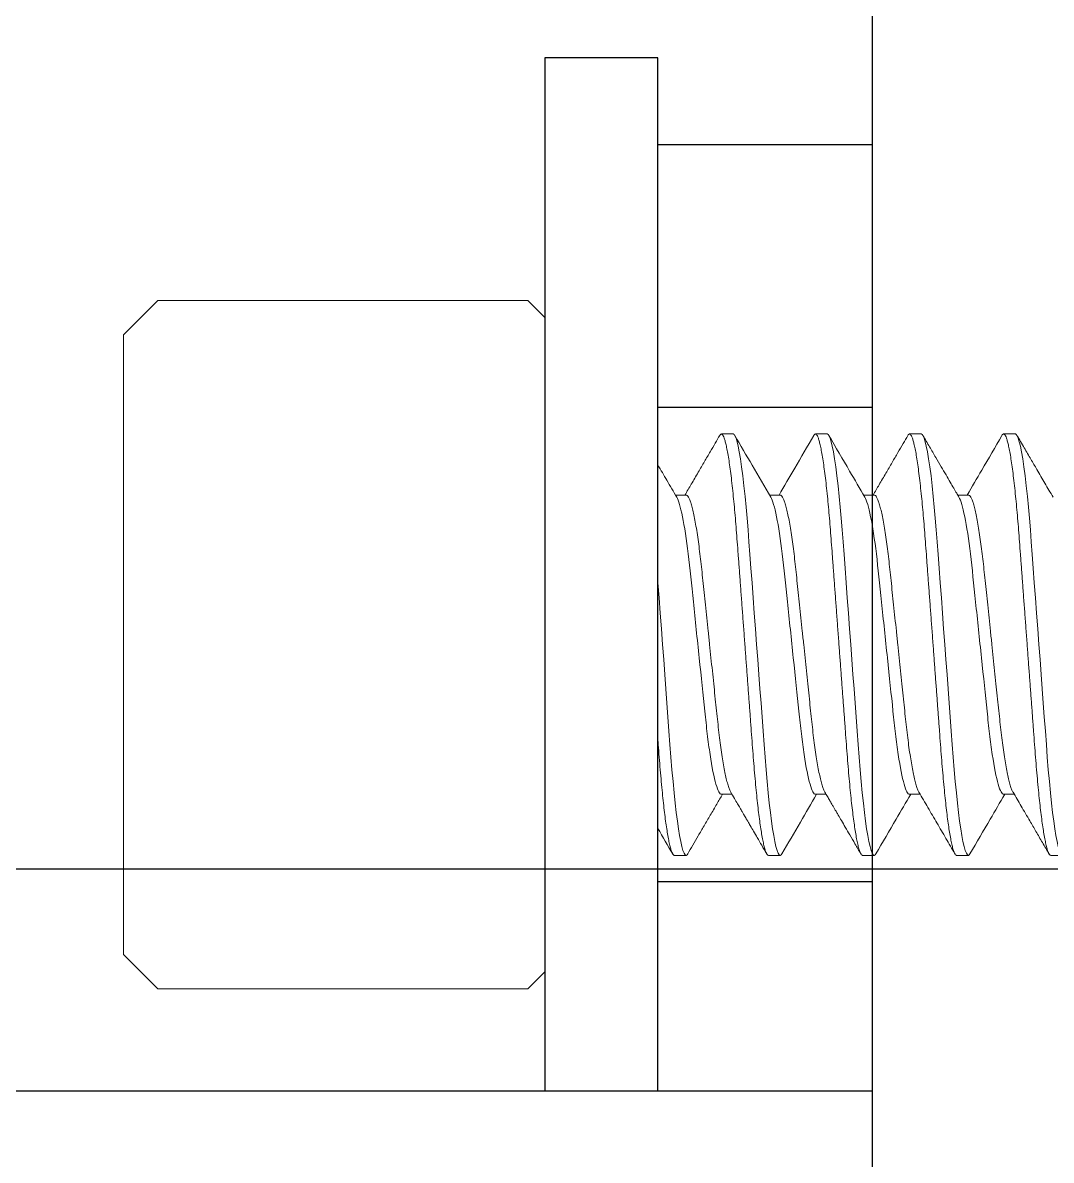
# Model space of a CAD drawing. Header units: inches. Extents: x -1 to 66.5, y -11.9 to 25.2.
# Drawn here: x 33.6299 to 33.9032, y -4.3973 to -4.095 of the extents above; entities that cross this region are included whole.
import ezdxf

# ---------------------------------------------------------------- set-up
doc = ezdxf.new("R2010")
doc.units = ezdxf.units.IN
doc.header["$MEASUREMENT"] = 0
doc.linetypes.add('SLD-Solid', pattern=[0])
for name, color, linetype in [('45-1523-1', 80, 'Continuous'), ('Fastener', 134, 'Continuous'), ('Solenoid', 6, 'Continuous')]:
    doc.layers.add(name, color=color, linetype=linetype)

msp = doc.modelspace()

# ---------------------------------------------------------------- linework, layer by layer
at = {"layer": '45-1523-1'}
msp.add_line((41.15069, -4.31997), (33.40069, -4.31997), dxfattribs=at)
at = {"layer": 'Fastener'}
for p, q in [((33.79869, -4.10427), (33.76869, -4.10427)), ((33.76869, -4.10427), (33.76869, -4.3789)), ((33.79869, -4.3789), (33.79869, -4.10427))]:
    msp.add_line(p, q, dxfattribs=at)
at = {"layer": 'Fastener', "linetype": 'SLD-Solid', "lineweight": 15}
for p, q in [((33.66584, -4.16877), (33.65669, -4.17792)), ((33.76412, -4.16877), (33.66584, -4.16877)), ((33.76869, -4.17335), (33.76412, -4.16877)), ((33.76869, -4.17335), (33.76869, -4.26027)), ((33.65669, -4.26027), (33.65669, -4.17792)), ((33.81869, -4.20427), (33.81557, -4.20427)), ((33.84369, -4.20427), (33.84057, -4.20427)), ((33.86869, -4.20427), (33.86557, -4.20427)), ((33.89369, -4.20427), (33.89057, -4.20427)), ((33.80619, -4.22051), (33.80337, -4.22051)), ((33.83119, -4.22051), (33.82837, -4.22051)), ((33.85619, -4.22051), (33.85337, -4.22051)), ((33.88119, -4.22051), (33.87837, -4.22051)), ((33.65669, -4.34262), (33.65669, -4.26027)), ((33.76869, -4.26027), (33.76869, -4.3472)), ((33.81557, -4.30004), (33.81839, -4.30004)), ((33.84057, -4.30004), (33.84339, -4.30004)), ((33.86557, -4.30004), (33.86839, -4.30004)), ((33.89057, -4.30004), (33.89339, -4.30004)), ((33.80307, -4.31627), (33.80619, -4.31627)), ((33.82807, -4.31627), (33.83119, -4.31627)), ((33.85307, -4.31627), (33.85619, -4.31627)), ((33.87807, -4.31627), (33.88119, -4.31627)), ((33.90307, -4.31627), (33.90619, -4.31627)), ((33.65669, -4.34262), (33.66584, -4.35177)), ((33.76412, -4.35177), (33.76869, -4.3472)), ((33.66584, -4.35177), (33.76412, -4.35177))]:
    msp.add_line(p, q, dxfattribs=at)
at = {"layer": 'Fastener', "linetype": 'SLD-Solid', "lineweight": 15, "flags": 128}
for points in [[(33.83163, -4.31586), (33.83144, -4.31615), (33.83119, -4.31627), (33.83093, -4.31614), (33.83066, -4.31571), (33.83037, -4.31498), (33.83008, -4.31395), (33.82977, -4.31262), (33.82947, -4.31099), (33.82917, -4.30919), (33.82888, -4.30714), (33.82858, -4.30486), (33.8283, -4.30237), (33.82801, -4.29969), (33.82772, -4.29667), (33.82744, -4.2935), (33.82717, -4.2902), (33.82692, -4.2868), (33.82665, -4.28323), (33.82637, -4.27948), (33.8261, -4.27581), (33.82582, -4.27203), (33.82553, -4.26816), (33.82524, -4.26423), (33.82494, -4.26027), (33.82463, -4.25608), (33.82432, -4.25192), (33.82402, -4.24783), (33.82372, -4.24384), (33.82343, -4.23998), (33.82316, -4.23628), (33.82291, -4.23296), (33.82267, -4.22978), (33.82241, -4.22668), (33.82215, -4.2237), (33.82187, -4.22086), (33.82157, -4.21802), (33.82127, -4.2154), (33.82095, -4.21302), (33.82064, -4.2109), (33.82033, -4.20906), (33.82002, -4.20752), (33.81974, -4.20633), (33.81946, -4.20542), (33.81919, -4.20478), (33.81894, -4.2044), (33.81869, -4.20427), (33.81869, -4.20427)], [(33.85663, -4.31586), (33.85644, -4.31615), (33.85619, -4.31627), (33.85593, -4.31614), (33.85566, -4.31571), (33.85537, -4.31498), (33.85508, -4.31395), (33.85477, -4.31262), (33.85447, -4.31099), (33.85417, -4.30919), (33.85388, -4.30714), (33.85358, -4.30486), (33.8533, -4.30237), (33.85301, -4.29969), (33.85272, -4.29667), (33.85244, -4.2935), (33.85217, -4.2902), (33.85192, -4.2868), (33.85165, -4.28323), (33.85137, -4.27948), (33.8511, -4.27581), (33.85082, -4.27203), (33.85053, -4.26816), (33.85024, -4.26423), (33.84994, -4.26027), (33.84963, -4.25608), (33.84932, -4.25192), (33.84902, -4.24783), (33.84872, -4.24384), (33.84843, -4.23998), (33.84816, -4.23628), (33.84791, -4.23296), (33.84767, -4.22978), (33.84741, -4.22668), (33.84715, -4.2237), (33.84687, -4.22086), (33.84657, -4.21802), (33.84627, -4.2154), (33.84595, -4.21302), (33.84564, -4.2109), (33.84533, -4.20906), (33.84502, -4.20752), (33.84474, -4.20633), (33.84446, -4.20542), (33.84419, -4.20478), (33.84394, -4.2044), (33.84369, -4.20427), (33.84369, -4.20427)], [(33.88163, -4.31586), (33.88144, -4.31615), (33.88119, -4.31627), (33.88093, -4.31614), (33.88066, -4.31571), (33.88037, -4.31498), (33.88008, -4.31395), (33.87977, -4.31262), (33.87947, -4.31099), (33.87917, -4.30919), (33.87888, -4.30714), (33.87858, -4.30486), (33.8783, -4.30237), (33.87801, -4.29969), (33.87772, -4.29667), (33.87744, -4.2935), (33.87717, -4.2902), (33.87692, -4.2868), (33.87665, -4.28323), (33.87637, -4.27948), (33.8761, -4.27581), (33.87582, -4.27203), (33.87553, -4.26816), (33.87524, -4.26423), (33.87494, -4.26027), (33.87463, -4.25608), (33.87432, -4.25192), (33.87402, -4.24783), (33.87372, -4.24384), (33.87343, -4.23998), (33.87316, -4.23628), (33.87291, -4.23296), (33.87267, -4.22978), (33.87241, -4.22668), (33.87215, -4.2237), (33.87187, -4.22086), (33.87157, -4.21802), (33.87127, -4.2154), (33.87095, -4.21302), (33.87064, -4.2109), (33.87033, -4.20906), (33.87002, -4.20752), (33.86974, -4.20633), (33.86946, -4.20542), (33.86919, -4.20478), (33.86894, -4.2044), (33.86869, -4.20427), (33.86869, -4.20427)], [(33.90663, -4.31587), (33.90644, -4.31615), (33.90619, -4.31627), (33.90593, -4.31614), (33.90566, -4.31571), (33.90537, -4.31498), (33.90508, -4.31395), (33.90477, -4.31262), (33.90447, -4.31099), (33.90417, -4.30919), (33.90388, -4.30714), (33.90358, -4.30486), (33.9033, -4.30237), (33.90301, -4.29969), (33.90272, -4.29667), (33.90244, -4.2935), (33.90217, -4.2902), (33.90192, -4.2868), (33.90165, -4.28323), (33.90137, -4.27948), (33.9011, -4.27581), (33.90082, -4.27203), (33.90053, -4.26816), (33.90024, -4.26423), (33.89994, -4.26027), (33.89963, -4.25608), (33.89932, -4.25192), (33.89902, -4.24783), (33.89872, -4.24384), (33.89843, -4.23998), (33.89816, -4.23628), (33.89791, -4.23296), (33.89767, -4.22978), (33.89741, -4.22668), (33.89715, -4.2237), (33.89687, -4.22086), (33.89657, -4.21802), (33.89627, -4.2154), (33.89595, -4.21302), (33.89564, -4.2109), (33.89533, -4.20906), (33.89502, -4.20752), (33.89474, -4.20633), (33.89446, -4.20542), (33.89419, -4.20478), (33.89394, -4.2044), (33.89369, -4.20427), (33.89369, -4.20427)], [(33.80663, -4.31586), (33.80644, -4.31615), (33.80619, -4.31627), (33.80593, -4.31614), (33.80566, -4.31571), (33.80537, -4.31498), (33.80508, -4.31395), (33.80477, -4.31262), (33.80447, -4.31099), (33.80417, -4.30919), (33.80388, -4.30714), (33.80358, -4.30486), (33.8033, -4.30237), (33.80301, -4.29969), (33.80272, -4.29667), (33.80244, -4.2935), (33.80217, -4.2902), (33.80192, -4.2868), (33.80165, -4.28323), (33.80137, -4.27948), (33.8011, -4.27581), (33.80082, -4.27203), (33.80053, -4.26816), (33.80024, -4.26423), (33.79994, -4.26027), (33.79963, -4.25608), (33.79932, -4.25192), (33.79902, -4.24783), (33.79872, -4.24384), (33.79869, -4.24347)]]:
    msp.add_lwpolyline(points, dxfattribs=at)
at = {"layer": 'Fastener', "linetype": 'SLD-Solid', "lineweight": 15}
for points, knots in [([(33.81513, -4.20466), (33.81474, -4.20534), (33.8139, -4.20678), (33.81255, -4.20909), (33.81104, -4.21168), (33.80936, -4.21456), (33.80763, -4.21754), (33.80645, -4.21955), (33.80589, -4.22051)], [0, 0, 0, 0, 0.127459, 0.273038, 0.43669, 0.618357, 0.817973, 1, 1, 1, 1]), ([(33.82807, -4.31627), (33.82798, -4.31625), (33.82781, -4.31619), (33.82753, -4.31575), (33.82725, -4.31503), (33.82695, -4.314), (33.82665, -4.31267), (33.82635, -4.31107), (33.82605, -4.30923), (33.82575, -4.30718), (33.82546, -4.3049), (33.82517, -4.30241), (33.82488, -4.29968), (33.8246, -4.29672), (33.82432, -4.29354), (33.82405, -4.29024), (33.82379, -4.28681), (33.82353, -4.28323), (33.82325, -4.27955), (33.82297, -4.27581), (33.82269, -4.27203), (33.8224, -4.26816), (33.82211, -4.26423), (33.82181, -4.2602), (33.82151, -4.25608), (33.8212, -4.25192), (33.82089, -4.24783), (33.82059, -4.24384), (33.82031, -4.23998), (33.82004, -4.23635), (33.81978, -4.23294), (33.81954, -4.22974), (33.81929, -4.22664), (33.81902, -4.22366), (33.81874, -4.22076), (33.81845, -4.21798), (33.81814, -4.21536), (33.81783, -4.21298), (33.81752, -4.21086), (33.81721, -4.20902), (33.8169, -4.2075), (33.81661, -4.20629), (33.81634, -4.20538), (33.81607, -4.20474), (33.81581, -4.20436), (33.81556, -4.20424), (33.81534, -4.20433), (33.81519, -4.20459), (33.81513, -4.2047)], [0, 0, 0, 0, 0.021662, 0.043686, 0.066022, 0.088616, 0.11141, 0.134342, 0.156034, 0.177737, 0.199398, 0.220961, 0.242374, 0.264864, 0.287073, 0.308947, 0.330516, 0.352339, 0.374503, 0.395667, 0.417042, 0.438577, 0.460221, 0.48192, 0.504932, 0.527878, 0.550696, 0.573322, 0.595699, 0.61777, 0.638257, 0.658614, 0.679288, 0.700253, 0.721466, 0.744181, 0.767062, 0.790044, 0.813064, 0.836056, 0.858955, 0.880405, 0.901664, 0.922686, 0.943424, 0.963839, 0.985501, 1, 1, 1, 1]), ([(33.8287, -4.22108), (33.82705, -4.21825), (33.82386, -4.21279), (33.82067, -4.20731), (33.81913, -4.20466)], [0, 0, 0, 0, 0.515851, 1, 1, 1, 1]), ([(33.84013, -4.20466), (33.83844, -4.20757), (33.83536, -4.21286), (33.83228, -4.21814), (33.83089, -4.22051)], [0, 0, 0, 0, 0.549896, 1, 1, 1, 1]), ([(33.85307, -4.31627), (33.85298, -4.31625), (33.85281, -4.31619), (33.85253, -4.31575), (33.85225, -4.31503), (33.85195, -4.314), (33.85165, -4.31267), (33.85135, -4.31107), (33.85105, -4.30923), (33.85075, -4.30718), (33.85046, -4.3049), (33.85017, -4.30241), (33.84988, -4.29968), (33.8496, -4.29672), (33.84932, -4.29354), (33.84905, -4.29024), (33.84879, -4.28681), (33.84853, -4.28323), (33.84825, -4.27955), (33.84797, -4.27581), (33.84769, -4.27203), (33.8474, -4.26816), (33.84711, -4.26423), (33.84681, -4.2602), (33.84651, -4.25608), (33.8462, -4.25192), (33.84589, -4.24783), (33.84559, -4.24384), (33.84531, -4.23998), (33.84504, -4.23635), (33.84478, -4.23294), (33.84454, -4.22974), (33.84429, -4.22664), (33.84402, -4.22366), (33.84374, -4.22076), (33.84345, -4.21798), (33.84314, -4.21536), (33.84283, -4.21298), (33.84252, -4.21086), (33.84221, -4.20902), (33.8419, -4.2075), (33.84161, -4.20629), (33.84134, -4.20538), (33.84107, -4.20474), (33.84081, -4.20436), (33.84056, -4.20424), (33.84034, -4.20433), (33.84019, -4.20459), (33.84013, -4.20469)], [0, 0, 0, 0, 0.021664, 0.043689, 0.066026, 0.088621, 0.111416, 0.13435, 0.156042, 0.177747, 0.199408, 0.220972, 0.242386, 0.264878, 0.287088, 0.308963, 0.330533, 0.352357, 0.374522, 0.395687, 0.417063, 0.4386, 0.460245, 0.481945, 0.504958, 0.527906, 0.550725, 0.573352, 0.59573, 0.617802, 0.63829, 0.658649, 0.679323, 0.700289, 0.721503, 0.74422, 0.767102, 0.790086, 0.813107, 0.8361, 0.859, 0.880451, 0.901711, 0.922734, 0.943473, 0.963889, 0.985553, 1, 1, 1, 1]), ([(33.8537, -4.22108), (33.85235, -4.21877), (33.84915, -4.2133), (33.84597, -4.20783), (33.84413, -4.20466)], [0, 0, 0, 0, 0.422079, 1, 1, 1, 1]), ([(33.86513, -4.20466), (33.86471, -4.20538), (33.86383, -4.2069), (33.86243, -4.2093), (33.8609, -4.21192), (33.85924, -4.21477), (33.85755, -4.21766), (33.85642, -4.2196), (33.85589, -4.22051)], [0, 0, 0, 0, 0.1366309, 0.2877085, 0.4531892, 0.6330276, 0.827174, 1, 1, 1, 1]), ([(33.87807, -4.31627), (33.87798, -4.31625), (33.87781, -4.31619), (33.87753, -4.31575), (33.87725, -4.31503), (33.87695, -4.314), (33.87665, -4.31267), (33.87635, -4.31107), (33.87605, -4.30923), (33.87575, -4.30718), (33.87546, -4.3049), (33.87517, -4.30241), (33.87488, -4.29968), (33.8746, -4.29672), (33.87432, -4.29354), (33.87405, -4.29024), (33.87379, -4.28681), (33.87353, -4.28323), (33.87325, -4.27955), (33.87297, -4.27581), (33.87269, -4.27203), (33.8724, -4.26816), (33.87211, -4.26423), (33.87181, -4.2602), (33.87151, -4.25608), (33.8712, -4.25192), (33.87089, -4.24783), (33.87059, -4.24384), (33.87031, -4.23998), (33.87004, -4.23635), (33.86978, -4.23294), (33.86954, -4.22974), (33.86929, -4.22664), (33.86902, -4.22366), (33.86874, -4.22076), (33.86845, -4.21798), (33.86814, -4.21536), (33.86783, -4.21298), (33.86752, -4.21086), (33.86721, -4.20902), (33.8669, -4.2075), (33.86661, -4.20629), (33.86634, -4.20538), (33.86607, -4.20474), (33.86581, -4.20436), (33.86556, -4.20424), (33.86534, -4.20433), (33.86519, -4.20459), (33.86513, -4.20469)], [0, 0, 0, 0, 0.021665, 0.043691, 0.06603, 0.088627, 0.111423, 0.134358, 0.156052, 0.177758, 0.199421, 0.220986, 0.242402, 0.264895, 0.287106, 0.308983, 0.330554, 0.35238, 0.374546, 0.395713, 0.41709, 0.438628, 0.460275, 0.481976, 0.504991, 0.52794, 0.55076, 0.573389, 0.595768, 0.617842, 0.638331, 0.658691, 0.679367, 0.700335, 0.72155, 0.744268, 0.767151, 0.790137, 0.813159, 0.836154, 0.859056, 0.880508, 0.901769, 0.922793, 0.943534, 0.963952, 0.985616, 1, 1, 1, 1]), ([(33.8787, -4.22108), (33.8785, -4.22073), (33.87804, -4.21994), (33.87726, -4.21861), (33.87631, -4.21699), (33.8752, -4.21508), (33.87392, -4.21289), (33.87247, -4.2104), (33.87086, -4.20763), (33.86972, -4.20568), (33.86913, -4.20466)], [0, 0, 0, 0, 0.06359, 0.144676, 0.24328, 0.359424, 0.493133, 0.644442, 0.813383, 1, 1, 1, 1]), ([(33.89013, -4.20466), (33.88834, -4.20774), (33.88526, -4.21303), (33.88218, -4.21831), (33.88089, -4.22051)], [0, 0, 0, 0, 0.582232, 1, 1, 1, 1]), ([(33.90307, -4.31627), (33.90298, -4.31625), (33.90281, -4.31619), (33.90253, -4.31575), (33.90225, -4.31503), (33.90195, -4.314), (33.90165, -4.31267), (33.90135, -4.31107), (33.90105, -4.30923), (33.90075, -4.30718), (33.90046, -4.3049), (33.90017, -4.30241), (33.89988, -4.29968), (33.8996, -4.29672), (33.89932, -4.29354), (33.89905, -4.29024), (33.89879, -4.28681), (33.89853, -4.28323), (33.89825, -4.27955), (33.89797, -4.27581), (33.89769, -4.27203), (33.8974, -4.26816), (33.89711, -4.26423), (33.89681, -4.2602), (33.89651, -4.25608), (33.8962, -4.25192), (33.89589, -4.24783), (33.89559, -4.24384), (33.89531, -4.23998), (33.89504, -4.23635), (33.89478, -4.23294), (33.89454, -4.22974), (33.89429, -4.22664), (33.89402, -4.22366), (33.89374, -4.22076), (33.89345, -4.21798), (33.89314, -4.21536), (33.89283, -4.21298), (33.89252, -4.21086), (33.89221, -4.20902), (33.8919, -4.2075), (33.89161, -4.20629), (33.89134, -4.20538), (33.89107, -4.20474), (33.89081, -4.20436), (33.89056, -4.20424), (33.89034, -4.20433), (33.89019, -4.20459), (33.89013, -4.20469)], [0, 0, 0, 0, 0.021663, 0.043688, 0.066026, 0.088621, 0.111416, 0.134349, 0.156042, 0.177746, 0.199408, 0.220972, 0.242386, 0.264877, 0.287087, 0.308963, 0.330532, 0.352356, 0.374521, 0.395687, 0.417062, 0.438599, 0.460244, 0.481944, 0.504957, 0.527905, 0.550723, 0.573351, 0.595728, 0.617801, 0.638289, 0.658647, 0.679322, 0.700288, 0.721502, 0.744218, 0.7671, 0.790084, 0.813105, 0.836098, 0.858998, 0.880449, 0.901709, 0.922732, 0.943471, 0.963887, 0.985551, 1, 1, 1, 1]), ([(33.9037, -4.22108), (33.90334, -4.22045), (33.90261, -4.21922), (33.90154, -4.21738), (33.90047, -4.21554), (33.89923, -4.21342), (33.89776, -4.2109), (33.896, -4.20788), (33.89477, -4.20577), (33.89413, -4.20466)], [0, 0, 0, 0, 0.113896, 0.226128, 0.336684, 0.448715, 0.613776, 0.797523, 1, 1, 1, 1]), ([(33.8037, -4.22107), (33.80283, -4.21958), (33.80115, -4.21672), (33.79949, -4.21386), (33.79869, -4.2125)], [0, 0, 0, 0, 0.2735344, 0.5226997, 0.5226997, 0.5226997, 0.5226997]), ([(33.81557, -4.30004), (33.81514, -4.30004), (33.81465, -4.29918), (33.81361, -4.29558), (33.81307, -4.29284), (33.81231, -4.28778), (33.81206, -4.28594), (33.8116, -4.28206), (33.81139, -4.28006), (33.81072, -4.27365), (33.81021, -4.26879), (33.80916, -4.25878), (33.80862, -4.25365), (33.80763, -4.2442), (33.80722, -4.24), (33.80629, -4.23231), (33.80576, -4.22887), (33.80471, -4.22365), (33.80418, -4.22189), (33.8037, -4.22107)], [0, 0, 0, 0, 0.125, 0.125, 0.25, 0.25, 0.3125, 0.3125, 0.375, 0.375, 0.5, 0.5, 0.625, 0.625, 0.75, 0.75, 0.875, 0.875, 1, 1, 1, 1]), ([(33.81806, -4.29947), (33.81805, -4.29947), (33.81794, -4.29931), (33.8177, -4.29873), (33.81734, -4.2977), (33.81697, -4.29634), (33.8166, -4.2947), (33.81623, -4.2928), (33.81587, -4.29066), (33.81551, -4.28829), (33.81516, -4.28572), (33.81483, -4.28298), (33.81452, -4.28011), (33.8142, -4.27709), (33.81387, -4.27393), (33.81353, -4.27064), (33.81317, -4.26725), (33.81281, -4.26378), (33.81244, -4.26025), (33.81207, -4.2567), (33.8117, -4.25317), (33.81134, -4.24973), (33.81099, -4.24641), (33.81066, -4.24326), (33.81035, -4.24028), (33.81004, -4.23747), (33.80971, -4.23478), (33.80937, -4.23223), (33.80901, -4.22984), (33.80864, -4.22767), (33.80827, -4.22575), (33.80789, -4.22411), (33.80752, -4.22278), (33.80717, -4.22175), (33.80683, -4.22103), (33.8065, -4.22059), (33.80629, -4.22054), (33.80619, -4.22051)], [0, 0, 0, 0, 0.0011037, 0.0306617, 0.060576, 0.0907305, 0.1204632, 0.1501923, 0.1797998, 0.2091707, 0.2387189, 0.2678013, 0.2963216, 0.3248703, 0.3539772, 0.3830139, 0.4123936, 0.4420065, 0.4717374, 0.5020078, 0.5321537, 0.5620535, 0.5915919, 0.620662, 0.6486647, 0.6767023, 0.7052794, 0.7343041, 0.7642111, 0.7943614, 0.8246333, 0.8549021, 0.8850435, 0.9144055, 0.9434181, 0.9719801, 1, 1, 1, 1]), ([(33.84057, -4.30004), (33.84014, -4.30004), (33.83965, -4.29918), (33.83861, -4.29558), (33.83807, -4.29284), (33.83731, -4.28778), (33.83706, -4.28594), (33.8366, -4.28206), (33.83639, -4.28006), (33.83572, -4.27365), (33.83521, -4.26879), (33.83416, -4.25878), (33.83362, -4.25365), (33.83263, -4.24421), (33.83222, -4.24), (33.83129, -4.23231), (33.83076, -4.22887), (33.82971, -4.22365), (33.82918, -4.22189), (33.8287, -4.22108)], [0, 0, 0, 0, 0.125, 0.125, 0.25, 0.25, 0.3125, 0.3125, 0.375, 0.375, 0.5, 0.5, 0.625, 0.625, 0.75, 0.75, 0.875, 0.875, 1, 1, 1, 1]), ([(33.84306, -4.29947), (33.84305, -4.29946), (33.84294, -4.29931), (33.8427, -4.29873), (33.84234, -4.2977), (33.84197, -4.29634), (33.8416, -4.2947), (33.84123, -4.2928), (33.84087, -4.29066), (33.84051, -4.28829), (33.84016, -4.28572), (33.83983, -4.28298), (33.83952, -4.28011), (33.8392, -4.27709), (33.83887, -4.27393), (33.83853, -4.27064), (33.83817, -4.26725), (33.83781, -4.26378), (33.83744, -4.26025), (33.83707, -4.2567), (33.8367, -4.25317), (33.83634, -4.24973), (33.83599, -4.24641), (33.83566, -4.24326), (33.83535, -4.24028), (33.83504, -4.23747), (33.83471, -4.23478), (33.83437, -4.23223), (33.83401, -4.22984), (33.83364, -4.22767), (33.83327, -4.22575), (33.83289, -4.22411), (33.83252, -4.22278), (33.83217, -4.22175), (33.83183, -4.22103), (33.8315, -4.22059), (33.83129, -4.22054), (33.83119, -4.22051)], [0, 0, 0, 0, 0.0010211, 0.0305816, 0.0604983, 0.0906554, 0.1203905, 0.1501221, 0.179732, 0.2091053, 0.238656, 0.2677408, 0.2962634, 0.3248145, 0.3539238, 0.3829629, 0.412345, 0.4419604, 0.4716938, 0.5019667, 0.532115, 0.5620173, 0.5915582, 0.6206306, 0.6486357, 0.6766756, 0.705255, 0.7342821, 0.7641916, 0.7943444, 0.8246187, 0.8548902, 0.885034, 0.9143984, 0.9434134, 0.9719777, 1, 1, 1, 1]), ([(33.86557, -4.30004), (33.86514, -4.30004), (33.86465, -4.29918), (33.86361, -4.29558), (33.86307, -4.29284), (33.86231, -4.28778), (33.86206, -4.28594), (33.8616, -4.28206), (33.86139, -4.28006), (33.86072, -4.27365), (33.86021, -4.26879), (33.85916, -4.25878), (33.85862, -4.25366), (33.85763, -4.24421), (33.85722, -4.24), (33.85629, -4.23231), (33.85576, -4.22887), (33.85471, -4.22365), (33.85418, -4.22189), (33.8537, -4.22108)], [0, 0, 0, 0, 0.125, 0.125, 0.25, 0.25, 0.3125, 0.3125, 0.375, 0.375, 0.5, 0.5, 0.625, 0.625, 0.75, 0.75, 0.875, 0.875, 1, 1, 1, 1]), ([(33.86806, -4.29947), (33.86805, -4.29946), (33.86794, -4.29931), (33.8677, -4.29873), (33.86734, -4.2977), (33.86697, -4.29634), (33.8666, -4.2947), (33.86623, -4.2928), (33.86587, -4.29066), (33.86551, -4.28829), (33.86516, -4.28572), (33.86483, -4.28298), (33.86452, -4.28011), (33.8642, -4.27709), (33.86387, -4.27393), (33.86353, -4.27064), (33.86317, -4.26725), (33.86281, -4.26378), (33.86244, -4.26025), (33.86207, -4.2567), (33.8617, -4.25317), (33.86134, -4.24973), (33.86099, -4.24641), (33.86066, -4.24326), (33.86035, -4.24028), (33.86004, -4.23747), (33.85971, -4.23478), (33.85937, -4.23223), (33.85901, -4.22984), (33.85864, -4.22767), (33.85827, -4.22575), (33.85789, -4.22411), (33.85752, -4.22278), (33.85717, -4.22175), (33.85683, -4.22103), (33.8565, -4.22059), (33.85629, -4.22054), (33.85619, -4.22051)], [0, 0, 0, 0, 0.001056, 0.030616, 0.060531, 0.090687, 0.120421, 0.150152, 0.179761, 0.209133, 0.238683, 0.267767, 0.296288, 0.324838, 0.353947, 0.382985, 0.412366, 0.44198, 0.471712, 0.501984, 0.532132, 0.562033, 0.591573, 0.620644, 0.648648, 0.676687, 0.705265, 0.734291, 0.7642, 0.794352, 0.824625, 0.854895, 0.885038, 0.914401, 0.943415, 0.971979, 1, 1, 1, 1]), ([(33.89057, -4.30004), (33.89014, -4.30004), (33.88965, -4.29918), (33.88861, -4.29558), (33.88807, -4.29284), (33.88731, -4.28778), (33.88706, -4.28594), (33.8866, -4.28206), (33.88639, -4.28007), (33.88572, -4.27365), (33.88521, -4.26879), (33.88416, -4.25878), (33.88362, -4.25366), (33.88263, -4.24421), (33.88222, -4.24), (33.88129, -4.23231), (33.88076, -4.22887), (33.87971, -4.22366), (33.87918, -4.22189), (33.8787, -4.22108)], [0, 0, 0, 0, 0.125, 0.125, 0.25, 0.25, 0.3125, 0.3125, 0.375, 0.375, 0.5, 0.5, 0.625, 0.625, 0.75, 0.75, 0.875, 0.875, 1, 1, 1, 1]), ([(33.89306, -4.29947), (33.89306, -4.29947), (33.89294, -4.29931), (33.8927, -4.29873), (33.89234, -4.2977), (33.89197, -4.29634), (33.8916, -4.2947), (33.89123, -4.2928), (33.89087, -4.29066), (33.89051, -4.28829), (33.89016, -4.28572), (33.88983, -4.28298), (33.88952, -4.28011), (33.8892, -4.27709), (33.88887, -4.27393), (33.88853, -4.27064), (33.88817, -4.26725), (33.88781, -4.26378), (33.88744, -4.26025), (33.88707, -4.2567), (33.8867, -4.25317), (33.88634, -4.24973), (33.88599, -4.24641), (33.88566, -4.24326), (33.88535, -4.24028), (33.88504, -4.23747), (33.88471, -4.23478), (33.88437, -4.23223), (33.88401, -4.22984), (33.88364, -4.22767), (33.88327, -4.22575), (33.88289, -4.22411), (33.88252, -4.22278), (33.88217, -4.22175), (33.88183, -4.22103), (33.8815, -4.22059), (33.88129, -4.22054), (33.88119, -4.22051)], [0, 0, 0, 0, 0.0013524, 0.0309032, 0.0608099, 0.090957, 0.1206823, 0.150404, 0.1800041, 0.2093676, 0.2389086, 0.2679837, 0.2964969, 0.3250385, 0.3541381, 0.3831676, 0.41254, 0.4421455, 0.471869, 0.5021319, 0.5322702, 0.5621626, 0.5916936, 0.6207565, 0.6487522, 0.6767829, 0.7053528, 0.7343703, 0.7642699, 0.7944126, 0.8246769, 0.8549383, 0.8850722, 0.9144268, 0.9434322, 0.971987, 1, 1, 1, 1]), ([(33.80307, -4.31627), (33.80298, -4.31625), (33.80281, -4.31619), (33.80253, -4.31575), (33.80225, -4.31503), (33.80195, -4.314), (33.80165, -4.31267), (33.80135, -4.31107), (33.80105, -4.30923), (33.80075, -4.30718), (33.80046, -4.3049), (33.80017, -4.30241), (33.79988, -4.29968), (33.7996, -4.29672), (33.79932, -4.29354), (33.79905, -4.29024), (33.79884, -4.28753), (33.79873, -4.28592), (33.79869, -4.28547)], [0, 0, 0, 0, 0.021662, 0.0436855, 0.0660212, 0.0886149, 0.1114084, 0.1343402, 0.1560315, 0.1777344, 0.1993942, 0.2209568, 0.2423695, 0.2648595, 0.2870678, 0.3089421, 0.33051, 0.3387077, 0.3387077, 0.3387077, 0.3387077]), ([(33.80663, -4.31589), (33.80708, -4.31512), (33.80801, -4.31352), (33.80945, -4.31104), (33.81099, -4.30839), (33.81264, -4.30557), (33.81428, -4.30277), (33.81537, -4.3009), (33.81587, -4.30004)], [0, 0, 0, 0, 0.145434, 0.301781, 0.469006, 0.647064, 0.835911, 1, 1, 1, 1]), ([(33.81806, -4.29948), (33.81838, -4.30003), (33.81898, -4.30105), (33.8198, -4.30245), (33.82048, -4.30362), (33.82102, -4.30455), (33.82143, -4.30524), (33.82176, -4.30581), (33.82213, -4.30644), (33.82263, -4.3073), (33.82331, -4.30847), (33.82416, -4.30993), (33.82517, -4.31166), (33.82634, -4.31368), (33.82718, -4.31512), (33.82763, -4.31588)], [0, 0, 0, 0, 0.10074, 0.186625, 0.257628, 0.313728, 0.356495, 0.384119, 0.41754, 0.471645, 0.542917, 0.63137, 0.737019, 0.859887, 1, 1, 1, 1]), ([(33.83163, -4.31589), (33.83327, -4.31307), (33.83635, -4.30778), (33.83943, -4.3025), (33.84087, -4.30004)], [0, 0, 0, 0, 0.533694, 1, 1, 1, 1]), ([(33.84306, -4.29947), (33.84329, -4.29987), (33.84373, -4.30062), (33.84434, -4.30167), (33.84488, -4.30259), (33.84534, -4.30337), (33.84575, -4.30407), (33.84617, -4.30479), (33.84674, -4.30578), (33.84753, -4.30713), (33.84855, -4.30888), (33.84975, -4.31094), (33.85113, -4.31331), (33.85211, -4.31499), (33.85263, -4.31589)], [0, 0, 0, 0, 0.0726126, 0.1368827, 0.1927979, 0.2403477, 0.2796129, 0.3211904, 0.3723655, 0.4601493, 0.5667815, 0.6922831, 0.8366798, 1, 1, 1, 1]), ([(33.85663, -4.31589), (33.85842, -4.31281), (33.8615, -4.30752), (33.86458, -4.30224), (33.86587, -4.30004)], [0, 0, 0, 0, 0.58233, 1, 1, 1, 1]), ([(33.86806, -4.29947), (33.86886, -4.30084), (33.87045, -4.30357), (33.87285, -4.30767), (33.87524, -4.31178), (33.87683, -4.31452), (33.87763, -4.31589)], [0, 0, 0, 0, 0.2495101, 0.4993295, 0.7494846, 1, 1, 1, 1]), ([(33.88163, -4.31589), (33.88342, -4.31281), (33.8865, -4.30752), (33.88958, -4.30224), (33.89087, -4.30004)], [0, 0, 0, 0, 0.582331, 1, 1, 1, 1]), ([(33.89306, -4.29948), (33.89378, -4.30071), (33.89527, -4.30326), (33.89731, -4.30674), (33.89919, -4.30997), (33.90089, -4.31289), (33.90204, -4.31487), (33.90263, -4.31589)], [0, 0, 0, 0, 0.225404, 0.466834, 0.636951, 0.814603, 1, 1, 1, 1])]:
    msp.add_open_spline(points, degree=3, knots=knots, dxfattribs=at)
msp.add_open_spline([(33.79869, -4.30912), (33.80001, -4.31138), (33.80132, -4.31363), (33.80263, -4.31589)], degree=3, dxfattribs=at)
at = {"layer": 'Solenoid'}
for p, q in [((33.85569, -5.27897), (33.85569, -4.02897)), ((33.79869, -4.3789), (33.79869, -4.12747)), ((33.85569, -4.12747), (33.79869, -4.12747)), ((33.85569, -4.19727), (33.79869, -4.19727)), ((33.79869, -4.32327), (33.79869, -4.19727)), ((33.85569, -4.32327), (33.79869, -4.32327)), ((33.85569, -4.3789), (33.18569, -4.3789))]:
    msp.add_line(p, q, dxfattribs=at)

doc.saveas('drawing.dxf')
